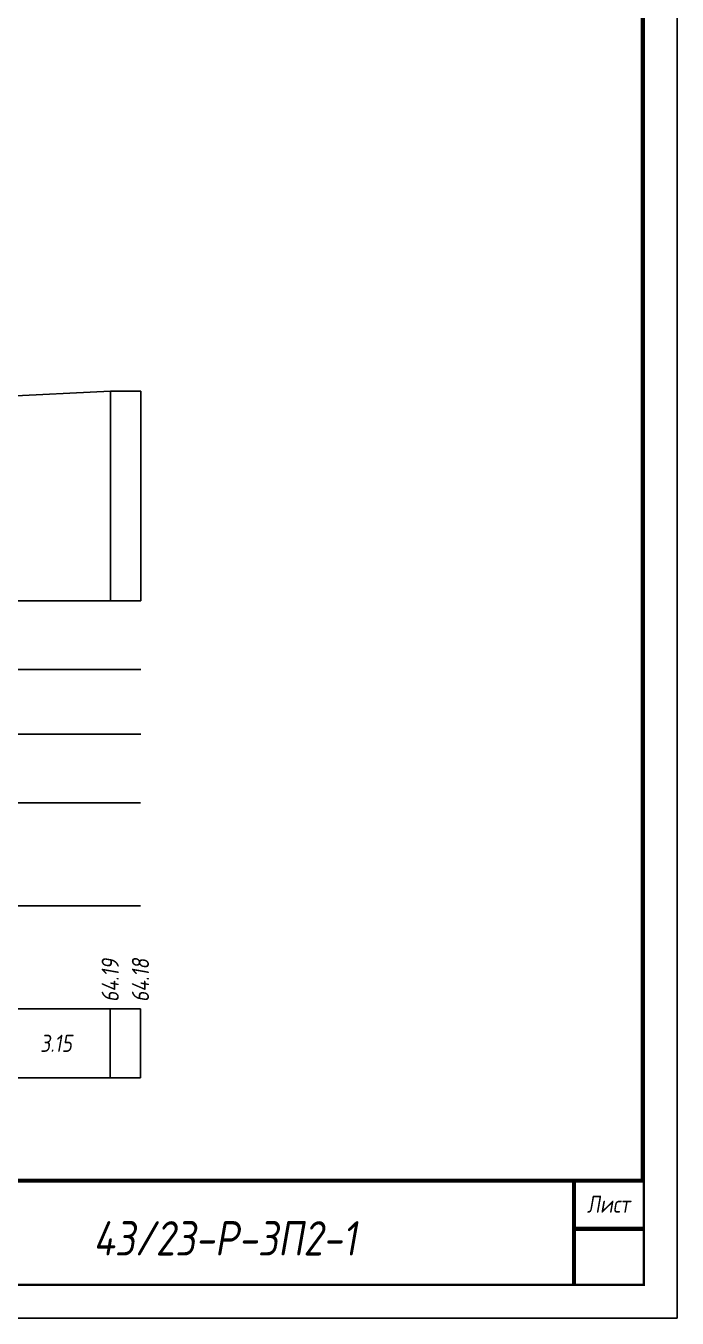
# Model space of a CAD drawing. Extents: x -717 to 1451, y -133302 to 233.
# Drawn here: x 295.2 to 389.9, y -132688.4 to -132500.3 of the extents above; entities that cross this region are included whole.
import ezdxf
from ezdxf.enums import TextEntityAlignment as Align

# ---------------------------------------------------------------- set-up
doc = ezdxf.new("R2010")
doc.units = 0
for name, color, linetype in [('Зарамочное оформление', 7, 'Continuous'), ('Код_510', 7, 'Continuous'), ('Таблица', 7, 'Continuous'), ('Черный поперечник', 3, 'Continuous')]:
    doc.layers.add(name, color=color, linetype=linetype)
doc.layers.add('Контур_2570', color=7, linetype='Continuous', true_color=0x80ff00)
doc.styles.add('М', font='romand.shx', dxfattribs={"width": 0.8, "oblique": 10, "height": 2.5})

msp = doc.modelspace()

# ---------------------------------------------------------------- linework, layer by layer
at = {"flags": 128}
msp.add_lwpolyline([(-30.054, -132688.421), (389.946, -132688.421), (389.946, -132391.421), (-30.054, -132391.421)], close=True, dxfattribs=at)
at = {"const_width": 0.6, "flags": 128}
msp.add_lwpolyline([(-10.054, -132683.421), (384.946, -132683.421), (384.946, -132396.421), (-10.054, -132396.421)], close=True, dxfattribs=at)
at = {"layer": 'Код_510'}
for p, q in [((307.435, -132653.421), (307.435, -132643.421)), ((311.831, -132653.421), (311.831, -132643.421))]:
    msp.add_line(p, q, dxfattribs=at)
at = {"layer": 'Контур_2570', "flags": 128}
msp.add_lwpolyline([(291.723, -132554.27), (307.489, -132553.502), (311.885, -132553.523)], dxfattribs=at)
at = {"layer": 'Таблица'}
for p, q in [((80, -132584), (311.885, -132584)), ((80, -132594), (311.885, -132594)), ((80, -132603.421), (311.885, -132603.421)), ((79.946, -132613.421), (311.831, -132613.421)), ((79.946, -132628.421), (311.831, -132628.421)), ((79.946, -132643.421), (311.831, -132643.421)), ((79.946, -132653.421), (311.831, -132653.421))]:
    msp.add_line(p, q, dxfattribs=at)
at = {"layer": 'Черный поперечник', "color": 7}
for p, q in [((307.489, -132553.502), (307.489, -132584)), ((311.885, -132553.523), (311.885, -132584))]:
    msp.add_line(p, q, dxfattribs=at)
at = {"layer": 'Черный поперечник', "flags": 128}
msp.add_lwpolyline([(291.723, -132554.27), (307.489, -132553.502), (311.885, -132553.523)], dxfattribs=at)

# ---------------------------------------------------------------- texts
at = {"linetype": 'Continuous', "style": 'М', "oblique": 10, "width": 0.8}
msp.add_text('433', height=2.5, dxfattribs=at).set_placement((380.312, -132679.509), align=Align.MIDDLE)
at = {"layer": 'Код_510', "style": 'М', "oblique": 10, "width": 0.8}
for s, p in [('64.19', (307.435, -132642.421)), ('64.18', (311.831, -132642.421))]:
    msp.add_text(s, height=2.5, rotation=90, dxfattribs=at).set_placement(p, align=Align.MIDDLE_LEFT)
msp.add_text('3.15', height=2.5, dxfattribs=at).set_placement((299.552, -132648.421), align=Align.MIDDLE_CENTER)

# ---------------------------------------------------------------- next in the draw order: wipeouts: each hides what was drawn before it
at = {"linetype": 'Continuous'}
msp.add_wipeout([(199.946, -132668.421), (384.946, -132668.421), (384.946, -132683.421), (199.946, -132683.421)], dxfattribs=at).dxf.layer = 'Зарамочное оформление'

# ---------------------------------------------------------------- next in the draw order: linework, layer by layer
at = {"layer": 'Зарамочное оформление', "linetype": 'Continuous', "lineweight": -3, "const_width": 0.6, "flags": 128}
for points in [[(199.946, -132683.421), (199.946, -132668.421), (384.946, -132668.421)], [(374.946, -132668.421), (374.946, -132683.421)], [(374.946, -132675.421), (384.946, -132675.421)]]:
    msp.add_lwpolyline(points, dxfattribs=at)

# ---------------------------------------------------------------- next in the draw order: texts
at = {"linetype": 'Continuous', "insert": (324.131, -132676.803), "char_height": 5, "width": 110, "attachment_point": 5, "style": 'М'}
msp.add_mtext('43/23-Р-ЗП2-1', dxfattribs=at)
at = {"layer": 'Зарамочное оформление', "linetype": 'Continuous', "style": 'М', "oblique": 10, "width": 0.8}
msp.add_text('Лист', height=2.5, dxfattribs=at).set_placement((379.946, -132671.828), align=Align.MIDDLE_CENTER)

doc.saveas('drawing.dxf')
